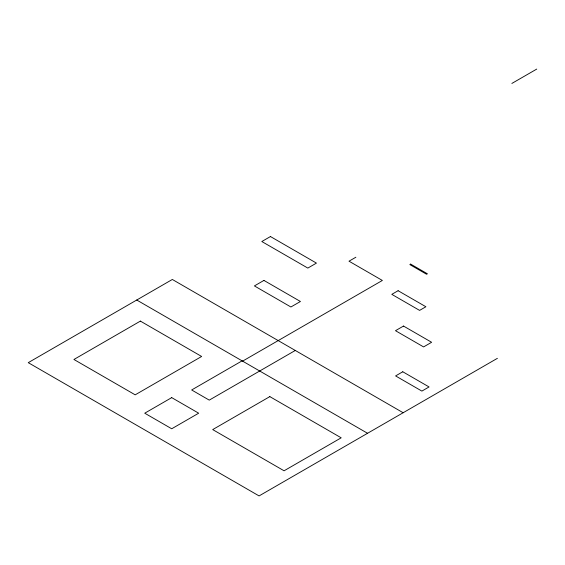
<?xml version="1.0" encoding="UTF-8"?>
<svg xmlns="http://www.w3.org/2000/svg" width="565" height="565" viewBox="0 0 565 565"><rect width="100%" height="100%" fill="white"/><g stroke="black" fill="none" stroke-linecap="round" stroke-linejoin="round"><path stroke-width="0.85" d="M511.862 83.443L536.75 69.078M355.872 257.23L349.001 261.192L382.357 280.452L242.597 361.141M242.103 360.851L191.662 389.97L209.255 400.126L295.283 350.462M497.391 358.33L259.074 495.922L28.25 362.659L172.332 279.47L403.156 412.74M136.737 300.022L367.568 433.291M270.451 236.544L261.821 241.53L307.826 268.085L316.449 263.106L270.451 236.544M140.388 321.104L73.93 359.474L135.19 394.836L201.641 356.473L140.388 321.104M263.933 280.417L254.405 285.918L290.904 306.993L300.432 301.491L263.933 280.417M171.711 397.626L144.739 413.199L171.711 428.771L198.682 413.199L171.711 397.626M410.656 264.116L409.837 264.589L426.596 274.265L427.415 273.792L410.656 264.116M398.106 290.714L391.799 294.351L419.59 310.397L425.897 306.753L398.106 290.714M269.823 396.616L212.708 429.591L284.075 470.793L341.189 437.818L269.823 396.616M403.509 326.054L395.486 330.687L423.595 346.917L431.618 342.284L403.509 326.054M402.774 371.77L395.592 375.916L421.886 391.093L429.061 386.947L402.774 371.77"/></g></svg>
